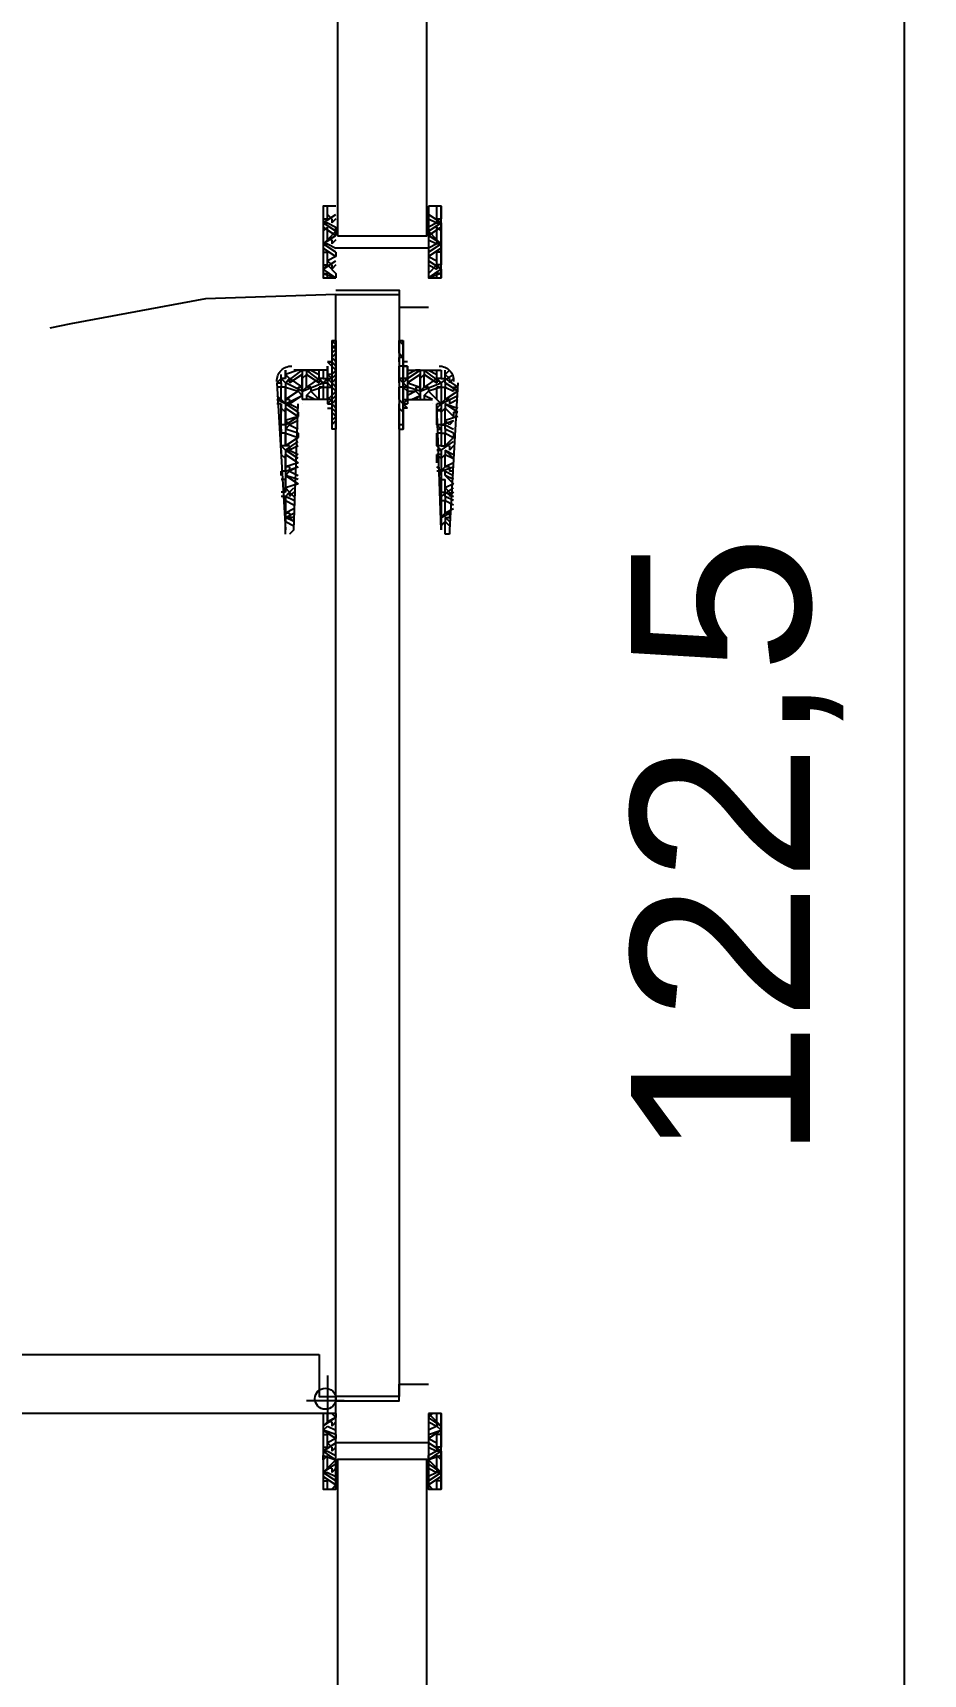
# Model space of a CAD drawing. Header units: centimetres. Extents: x -114 to 2948, y -828 to 1257.
# Drawn here: x 2320.8 to 2380.5, y 390.4 to 500.4 of the extents above; entities that cross this region are included whole.
import ezdxf

# ---------------------------------------------------------------- set-up
doc = ezdxf.new("R2010")
doc.units = ezdxf.units.CM
doc.layers.add('MONTAJ_OZEL_OLCU', color=6, linetype='Continuous')
doc.layers.add('MONTAJ_OZEL_PANO', color=6, linetype='Continuous')
doc.styles.get("Standard").update_dxf_attribs({"font": 'Arial.ttf'})
doc.dimstyles.new('ISO-25', dxfattribs={"dimtxt": 12, "dimasz": 3, "dimexe": 1.25, "dimexo": 0.625, "dimgap": 4, "dimtad": 1, "dimtxsty": 'Standard', "dimcen": 2.5, "dimadec": 0, "dimazin": 0, "dimtfac": 1, "dimtmove": 0, "dimatfit": 3, "dimfxl": 1, "dimarcsym": 0})

# ---------------------------------------------------------------- blocks, each defined once
blk = doc.blocks.new('*D233')
at = {"layer": 'Defpoints', "color": 0, "transparency": 16777216}
for p in [(2341.25, 507), (2379.25, 507), (2341.25, 384.5)]:
    blk.add_point(p, dxfattribs=at)
at = {"layer": 'MONTAJ_OZEL_OLCU', "color": 0, "lineweight": -2, "transparency": 16777216}
for p, q in [((2341.88, 507), (2380.5, 507)), ((2379.25, 387.5), (2379.25, 504)), ((2341.88, 384.5), (2380.5, 384.5))]:
    blk.add_line(p, q, dxfattribs=at)
at = {"layer": 'MONTAJ_OZEL_OLCU', "color": 0, "transparency": 16777216}
for points in [[(2378.75, 504), (2379.75, 504), (2379.25, 507)], [(2378.75, 387.5), (2379.75, 387.5), (2379.25, 384.5)]]:
    blk.add_solid(points, dxfattribs=at)
at = {"layer": 'MONTAJ_OZEL_OLCU', "color": 0, "transparency": 16777216, "insert": (2368.04, 445.75), "char_height": 12, "attachment_point": 5, "rotation": 90}
blk.add_mtext('122,5', dxfattribs=at)
blk = doc.blocks.new('MNT_BOM_K01_IC_KAPI_ACIKLIK820')
at = {"color": 133, "linetype": 'Continuous', "lineweight": 25, "true_color": 0x6ec1dd}
for p, q in [((54328.39, 7919.03), (54328.39, 7993.18)), ((54324.44, 7991.77), (54324.44, 7920.16)), ((54259.03, 7922.7), (54259.31, 7922.98)), ((54259.31, 7922.98), (54259.31, 7922.7)), ((54259.31, 7922.98), (54269.18, 7922.41)), ((54259.6, 7922.7), (54259.6, 7922.98)), ((54260.16, 7922.98), (54260.44, 7922.7)), ((54260.44, 7922.98), (54260.44, 7922.7)), ((54260.72, 7922.7), (54260.72, 7922.98)), ((54258.47, 7922.41), (54259.03, 7922.41)), ((54259.03, 7922.41), (54258.47, 7922.41)), ((54258.47, 7921.57), (54258.75, 7922.41)), ((54258.47, 7921.85), (54258.47, 7921.57)), ((54258.47, 7919.59), (54258.47, 7921.85)), ((54258.75, 7922.7), (54258.75, 7922.7)), ((54259.03, 7922.7), (54258.75, 7922.7)), ((54258.75, 7922.7), (54258.75, 7922.7)), ((54259.03, 7922.13), (54258.75, 7922.41)), ((54258.75, 7921.29), (54259.31, 7922.13)), ((54259.03, 7922.41), (54259.03, 7922.7)), ((54259.31, 7922.7), (54259.03, 7922.7)), ((54259.03, 7922.41), (54259.03, 7922.41)), ((54259.31, 7922.41), (54259.03, 7922.13)), ((54259.03, 7922.13), (54259.31, 7922.13)), ((54259.03, 7922.13), (54259.6, 7921.29)), ((54259.31, 7922.7), (54259.6, 7922.7)), ((54259.31, 7922.41), (54259.6, 7922.41)), ((54259.6, 7922.41), (54259.6, 7922.7)), ((54260.44, 7922.7), (54259.6, 7922.7)), ((54259.6, 7922.41), (54259.6, 7922.41)), ((54260.44, 7922.41), (54259.6, 7922.41)), ((54259.6, 7922.41), (54259.88, 7921.57)), ((54259.88, 7921.57), (54260.44, 7922.41)), ((54260.72, 7922.41), (54260.16, 7921.29)), ((54260.16, 7921.29), (54260.72, 7922.13)), ((54260.72, 7922.41), (54260.44, 7922.7)), ((54260.72, 7922.41), (54260.44, 7922.41)), ((54260.44, 7922.13), (54260.44, 7922.41)), ((54260.44, 7922.13), (54260.72, 7922.13)), ((54261.01, 7922.7), (54260.72, 7922.7)), ((54260.72, 7922.7), (54260.72, 7922.7)), ((54260.72, 7922.7), (54261.01, 7922.7)), ((54260.72, 7922.41), (54260.72, 7922.13)), ((54260.72, 7922.41), (54261.01, 7922.41)), ((54260.72, 7922.13), (54261.01, 7921.57)), ((54269.18, 7921.85), (54260.72, 7921.57)), ((54261.29, 7922.41), (54261.01, 7922.7)), ((54262.13, 7922.7), (54261.01, 7922.7)), ((54261.01, 7922.7), (54261.29, 7922.7)), ((54261.29, 7922.41), (54261.01, 7922.41)), ((54262.13, 7922.41), (54261.01, 7922.41)), ((54261.01, 7922.41), (54261.57, 7921.57)), ((54262.13, 7922.41), (54261.57, 7921.57)), ((54261.57, 7921.57), (54261.85, 7922.41)), ((54261.85, 7922.7), (54261.85, 7922.7)), ((54261.85, 7922.7), (54261.85, 7922.7)), ((54262.13, 7922.13), (54261.85, 7922.41)), ((54261.85, 7921.57), (54262.13, 7922.13)), ((54262.13, 7922.41), (54262.13, 7922.7)), ((54262.13, 7922.41), (54262.13, 7922.7)), ((54262.42, 7922.7), (54262.13, 7922.7)), ((54262.13, 7922.41), (54262.13, 7922.41)), ((54262.42, 7922.41), (54262.13, 7922.13)), ((54262.13, 7922.13), (54262.13, 7922.13)), ((54262.13, 7922.13), (54262.42, 7921.57)), ((54262.42, 7922.7), (54262.42, 7922.7)), ((54262.42, 7922.7), (54262.7, 7922.7)), ((54262.7, 7921.57), (54262.42, 7922.41)), ((54262.42, 7922.41), (54262.7, 7922.41)), ((54262.7, 7922.41), (54262.7, 7922.7)), ((54263.54, 7922.7), (54262.7, 7922.7)), ((54262.7, 7922.7), (54262.7, 7922.7)), ((54262.7, 7922.41), (54262.7, 7922.41)), ((54263.54, 7922.41), (54262.7, 7922.41)), ((54262.7, 7922.41), (54262.98, 7921.57)), ((54262.98, 7921.57), (54263.54, 7922.41)), ((54263.83, 7922.41), (54263.26, 7921.57)), ((54263.54, 7922.41), (54263.54, 7922.7)), ((54263.54, 7922.7), (54263.54, 7922.7)), ((54263.54, 7922.7), (54263.54, 7922.7)), ((54263.54, 7922.41), (54263.54, 7922.41)), ((54263.54, 7922.13), (54263.54, 7922.41)), ((54263.54, 7922.13), (54263.83, 7922.13)), ((54263.54, 7921.57), (54263.83, 7922.13)), ((54263.83, 7922.7), (54263.83, 7922.7)), ((54263.83, 7922.7), (54263.83, 7922.7)), ((54263.83, 7922.7), (54264.11, 7922.7)), ((54263.83, 7922.41), (54263.83, 7922.13)), ((54263.83, 7922.41), (54264.11, 7922.41)), ((54263.83, 7922.13), (54264.11, 7921.57)), ((54264.39, 7922.41), (54264.11, 7922.7)), ((54264.11, 7922.7), (54264.11, 7922.7)), ((54264.39, 7922.41), (54264.11, 7922.41)), ((54264.95, 7922.41), (54264.11, 7922.41)), ((54264.11, 7922.41), (54264.67, 7921.57)), ((54264.67, 7921.57), (54264.95, 7922.41)), ((54265.24, 7922.41), (54264.95, 7921.57)), ((54265.24, 7922.41), (54264.95, 7922.41)), ((54264.95, 7922.13), (54264.95, 7922.41)), ((54264.95, 7922.13), (54265.24, 7922.13)), ((54264.95, 7921.57), (54265.24, 7922.13)), ((54265.24, 7922.41), (54265.24, 7922.7)), ((54265.24, 7922.41), (54265.24, 7922.7)), ((54265.52, 7922.7), (54265.24, 7922.7)), ((54265.52, 7922.41), (54265.24, 7922.13)), ((54265.24, 7922.13), (54265.52, 7921.57)), ((54265.52, 7922.7), (54265.52, 7922.7)), ((54265.52, 7922.7), (54265.52, 7922.7)), ((54265.52, 7922.7), (54265.52, 7922.7)), ((54265.8, 7921.57), (54265.52, 7922.41)), ((54265.52, 7922.41), (54265.52, 7922.41)), ((54265.52, 7922.41), (54266.08, 7921.57)), ((54265.8, 7922.41), (54265.8, 7922.7)), ((54265.8, 7922.41), (54265.8, 7922.41)), ((54266.64, 7922.41), (54265.8, 7922.41)), ((54266.08, 7921.57), (54266.36, 7922.41)), ((54266.93, 7922.41), (54266.36, 7921.85)), ((54266.64, 7922.13), (54266.36, 7922.41)), ((54266.64, 7922.41), (54266.64, 7922.7)), ((54266.64, 7922.41), (54266.64, 7922.41)), ((54266.93, 7922.41), (54266.64, 7922.13)), ((54266.64, 7922.13), (54266.93, 7922.13)), ((54266.64, 7921.85), (54266.93, 7922.13)), ((54266.64, 7922.13), (54266.93, 7921.85)), ((54266.93, 7922.41), (54268.34, 7922.41)), ((54266.93, 7922.41), (54267.21, 7922.41)), ((54267.21, 7922.41), (54267.21, 7922.41)), ((54267.21, 7922.41), (54267.21, 7922.41)), ((54268.05, 7922.41), (54267.21, 7922.41)), ((54267.21, 7922.41), (54267.49, 7921.85)), ((54267.77, 7921.85), (54268.05, 7922.41)), ((54268.34, 7922.41), (54268.05, 7921.85)), ((54268.34, 7922.41), (54268.05, 7922.41)), ((54268.05, 7922.13), (54268.05, 7922.41)), ((54268.05, 7922.13), (54268.34, 7922.13)), ((54268.62, 7921.85), (54268.34, 7922.41)), ((54268.34, 7922.41), (54268.34, 7922.41)), ((54268.34, 7922.41), (54268.34, 7922.13)), ((54268.34, 7922.41), (54268.62, 7922.41)), ((54268.34, 7921.85), (54268.34, 7922.13)), ((54268.34, 7922.13), (54268.62, 7921.85)), ((54268.9, 7922.41), (54268.62, 7922.41)), ((54269.46, 7922.41), (54268.62, 7922.41)), ((54268.62, 7922.41), (54268.9, 7921.85)), ((54269.18, 7921.85), (54269.46, 7922.13)), ((54269.46, 7922.13), (54269.46, 7922.13)), ((54258.47, 7921.29), (54258.47, 7921.57)), ((54258.47, 7921.57), (54258.47, 7921.57)), ((54258.47, 7921.29), (54258.47, 7921.29)), ((54258.47, 7921.29), (54258.75, 7921.29)), ((54258.47, 7921), (54258.47, 7920.72)), ((54258.47, 7921), (54258.75, 7921)), ((54258.47, 7920.72), (54258.47, 7920.72)), ((54258.47, 7920.72), (54258.47, 7920.72)), ((54258.47, 7920.72), (54258.75, 7920.16)), ((54259.03, 7921.29), (54258.75, 7921.29)), ((54259.03, 7921.29), (54258.75, 7921)), ((54259.6, 7921.29), (54258.75, 7921.29)), ((54259.6, 7921), (54258.75, 7921)), ((54258.75, 7921), (54259.31, 7920.16)), ((54259.03, 7920.16), (54259.6, 7921)), ((54259.6, 7921.57), (54259.6, 7921.29)), ((54259.6, 7921.57), (54259.88, 7921.57)), ((54259.88, 7921.29), (54259.6, 7921.29)), ((54259.88, 7921.29), (54259.6, 7921)), ((54259.6, 7920.72), (54259.6, 7921)), ((54259.6, 7920.72), (54259.88, 7920.72)), ((54259.6, 7919.88), (54259.88, 7920.72)), ((54260.16, 7921.29), (54259.88, 7921.57)), ((54260.16, 7921), (54259.88, 7920.72)), ((54259.88, 7920.72), (54260.44, 7920.16)), ((54260.16, 7921.29), (54260.16, 7921.29)), ((54260.44, 7920.44), (54260.16, 7921)), ((54260.16, 7921), (54260.16, 7921)), ((54260.16, 7921), (54260.44, 7921)), ((54260.44, 7921.29), (54260.44, 7921.29)), ((54260.44, 7921.29), (54260.44, 7921.29)), ((54260.44, 7919.59), (54260.44, 7921.29)), ((54260.44, 7921), (54260.44, 7921)), ((54260.44, 7921), (54260.44, 7921)), ((54260.72, 7921.29), (54260.72, 7921.29)), ((54261.29, 7921.57), (54261.29, 7921.57)), ((54261.29, 7921.57), (54261.57, 7921.57)), ((54262.7, 7921.57), (54262.7, 7921.57)), ((54262.7, 7921.57), (54262.98, 7921.57)), ((54327.54, 7918.47), (54327.54, 7921)), ((54247.47, 7919.88), (54248.32, 7919.88)), ((54248.32, 7919.59), (54247.47, 7919.59)), ((54248.6, 7919.88), (54248.04, 7919.03)), ((54248.32, 7919.31), (54248.04, 7919.59)), ((54248.32, 7919.88), (54248.32, 7919.59)), ((54249.16, 7919.03), (54248.6, 7919.88)), ((54248.6, 7919.88), (54248.6, 7919.59)), ((54248.6, 7919.88), (54248.88, 7919.88)), ((54248.6, 7919.59), (54248.88, 7919.03)), ((54249.16, 7919.88), (54248.88, 7919.59)), ((54248.88, 7919.88), (54249.45, 7919.03)), ((54249.73, 7919.59), (54248.88, 7919.59)), ((54249.16, 7919.88), (54249.16, 7919.88)), ((54249.16, 7919.03), (54249.73, 7919.59)), ((54250.01, 7919.88), (54249.45, 7919.03)), ((54250.01, 7919.88), (54249.73, 7919.59)), ((54249.73, 7919.31), (54249.73, 7919.59)), ((54250.57, 7919.03), (54250.01, 7919.88)), ((54250.01, 7919.88), (54250.01, 7919.88)), ((54250.01, 7919.88), (54250.01, 7919.59)), ((54250.01, 7919.88), (54250.29, 7919.88)), ((54250.01, 7919.59), (54250.29, 7919.03)), ((54250.29, 7919.88), (54250.86, 7919.03)), ((54250.57, 7919.88), (54250.57, 7919.88)), ((54250.57, 7919.88), (54250.57, 7919.59)), ((54251.42, 7919.59), (54250.57, 7919.59)), ((54250.86, 7919.03), (54251.14, 7919.59)), ((54251.7, 7919.88), (54251.14, 7919.03)), ((54251.42, 7919.31), (54251.14, 7919.59)), ((54251.42, 7919.88), (54251.42, 7919.88)), ((54251.42, 7919.88), (54251.42, 7919.59)), ((54251.7, 7919.88), (54251.42, 7919.59)), ((54251.42, 7919.59), (54251.98, 7919.03)), ((54252.27, 7919.03), (54251.7, 7919.88)), ((54251.7, 7919.88), (54252.27, 7919.88)), ((54251.7, 7919.88), (54251.98, 7919.88)), ((54251.98, 7919.88), (54251.98, 7919.88)), ((54251.98, 7919.88), (54251.98, 7919.59)), ((54251.98, 7919.88), (54252.27, 7919.03)), ((54252.27, 7919.59), (54251.98, 7919.59)), ((54257.9, 7919.31), (54257.9, 7919.59)), ((54257.9, 7919.59), (54258.19, 7919.31)), ((54257.9, 7919.59), (54257.9, 7919.31)), ((54258.19, 7919.59), (54258.19, 7919.59)), ((54259.03, 7919.59), (54258.19, 7919.59)), ((54258.19, 7919.59), (54260.72, 7919.59)), ((54258.19, 7919.59), (54258.19, 7919.59)), ((54259.03, 7920.16), (54258.47, 7920.16)), ((54258.47, 7919.88), (54259.03, 7919.88)), ((54259.03, 7920.16), (54258.75, 7920.16)), ((54259.03, 7919.31), (54258.75, 7919.59)), ((54258.75, 7919.31), (54258.75, 7919.59)), ((54259.03, 7919.88), (54259.03, 7920.16)), ((54259.31, 7919.88), (54259.03, 7920.16)), ((54259.03, 7920.16), (54259.31, 7920.16)), ((54259.03, 7919.88), (54259.03, 7919.59)), ((54259.03, 7919.59), (54259.31, 7919.31)), ((54259.31, 7919.88), (54260.44, 7919.88)), ((54259.31, 7919.88), (54259.6, 7919.88)), ((54259.31, 7919.88), (54259.6, 7919.88)), ((54259.6, 7919.88), (54259.6, 7920.16)), ((54260.44, 7920.16), (54259.6, 7920.16)), ((54259.6, 7919.88), (54259.6, 7919.59)), ((54259.6, 7919.88), (54259.6, 7919.59)), ((54260.44, 7919.59), (54259.6, 7919.59)), ((54260.44, 7920.16), (54260.44, 7920.16)), ((54260.44, 7919.59), (54260.44, 7919.59)), ((54260.44, 7919.31), (54260.44, 7919.59)), ((54260.72, 7919.59), (54260.72, 7919.59)), ((54260.72, 7919.59), (54260.72, 7919.59)), ((54261.01, 7919.59), (54261.01, 7919.31)), ((54325.85, 7919.59), (54328.95, 7919.59)), ((54328.95, 7919.59), (54328.39, 7919.59)), ((54329.24, 7919.88), (54328.67, 7919.03)), ((54328.67, 7919.03), (54328.95, 7919.59)), ((54329.24, 7919.88), (54328.95, 7919.59)), ((54328.95, 7919.31), (54328.95, 7919.59)), ((54329.24, 7919.88), (54329.24, 7919.88)), ((54329.24, 7919.88), (54329.24, 7919.88)), ((54329.52, 7919.88), (54329.24, 7919.59)), ((54329.24, 7919.59), (54329.52, 7919.03)), ((54329.8, 7919.03), (54329.52, 7919.88)), ((54329.52, 7919.88), (54329.52, 7919.88)), ((54329.52, 7919.88), (54330.08, 7919.03)), ((54329.8, 7919.88), (54329.8, 7919.88)), ((54329.8, 7919.88), (54329.8, 7919.59)), ((54330.65, 7919.59), (54329.8, 7919.59)), ((54330.08, 7919.03), (54330.36, 7919.59)), ((54330.93, 7919.88), (54330.36, 7919.03)), ((54330.65, 7919.31), (54330.36, 7919.59)), ((54330.65, 7919.88), (54330.65, 7919.88)), ((54330.65, 7919.88), (54330.65, 7919.59)), ((54331.49, 7919.03), (54330.93, 7919.88)), ((54330.93, 7919.88), (54330.93, 7919.59)), ((54330.93, 7919.88), (54331.21, 7919.88)), ((54330.93, 7919.59), (54331.21, 7919.03)), ((54331.49, 7919.88), (54331.21, 7919.88)), ((54331.49, 7919.88), (54331.21, 7919.59)), ((54331.21, 7919.88), (54331.49, 7919.03)), ((54332.05, 7919.59), (54331.21, 7919.59)), ((54331.49, 7919.03), (54332.05, 7919.59)), ((54332.34, 7919.88), (54331.77, 7919.03)), ((54332.34, 7919.88), (54332.05, 7919.59)), ((54332.05, 7919.31), (54332.05, 7919.59)), ((54332.9, 7919.03), (54332.34, 7919.88)), ((54332.34, 7919.88), (54332.34, 7919.88)), ((54332.34, 7919.88), (54332.34, 7919.59)), ((54332.34, 7919.88), (54332.62, 7919.88)), ((54332.34, 7919.59), (54332.62, 7919.03)), ((54332.62, 7919.88), (54333.18, 7919.03)), ((54332.9, 7919.88), (54332.9, 7919.88)), ((54332.9, 7919.88), (54332.9, 7919.59)), ((54333.46, 7919.59), (54332.9, 7919.59)), ((54248.32, 7919.31), (54248.6, 7919.31)), ((54248.32, 7919.03), (54248.6, 7919.31)), ((54249.16, 7919.03), (54248.88, 7919.03)), ((54249.16, 7919.03), (54249.45, 7919.03)), ((54249.73, 7919.31), (54250.01, 7919.31)), ((54249.73, 7919.03), (54250.01, 7919.31)), ((54250.29, 7912.83), (54250.29, 7919.03)), ((54250.57, 7919.03), (54250.57, 7919.03)), ((54250.57, 7919.03), (54250.86, 7919.03)), ((54251.42, 7919.31), (54251.7, 7919.31)), ((54251.42, 7919.03), (54251.7, 7919.31)), ((54251.98, 7919.03), (54251.98, 7919.03)), ((54251.98, 7919.03), (54252.27, 7919.03)), ((54252.27, 7919.03), (54252.27, 7919.03)), ((54327.54, 7919.03), (54253.39, 7919.03)), ((54253.39, 7919.03), (54253.39, 7914.8)), ((54256.78, 7919.03), (54256.49, 7919.31)), ((54256.49, 7919.31), (54262.42, 7919.31)), ((54256.78, 7919.03), (54256.49, 7919.03)), ((54256.49, 7919.03), (54256.49, 7919.03)), ((54256.78, 7919.03), (54257.06, 7919.31)), ((54256.78, 7919.31), (54257.06, 7919.03)), ((54256.78, 7919.03), (54257.06, 7919.03)), ((54257.34, 7919.31), (54257.06, 7919.03)), ((54257.34, 7919.03), (54257.62, 7919.31)), ((54257.62, 7919.31), (54257.9, 7919.03)), ((54258.19, 7919.03), (54257.9, 7919.31)), ((54258.19, 7919.31), (54258.47, 7919.03)), ((54258.19, 7919.03), (54258.19, 7919.03)), ((54258.19, 7919.03), (54258.47, 7919.03)), ((54258.47, 7919.03), (54258.75, 7919.31)), ((54259.03, 7919.31), (54259.31, 7919.31)), ((54259.03, 7919.03), (54259.31, 7919.31)), ((54259.31, 7919.31), (54259.6, 7919.03)), ((54259.6, 7919.03), (54259.6, 7919.03)), ((54259.6, 7919.03), (54259.88, 7919.03)), ((54260.44, 7919.31), (54260.72, 7919.31)), ((54260.44, 7919.03), (54260.72, 7919.31)), ((54261.29, 7919.03), (54261.01, 7919.31)), ((54261.29, 7919.31), (54261.57, 7919.03)), ((54261.29, 7919.03), (54261.29, 7919.03)), ((54261.29, 7919.03), (54261.57, 7919.03)), ((54261.57, 7919.03), (54261.85, 7919.31)), ((54262.13, 7919.31), (54261.85, 7919.03)), ((54261.85, 7919.03), (54262.13, 7919.31)), ((54262.42, 7919.31), (54262.42, 7919.31)), ((54327.26, 7914.8), (54327.26, 7919.03)), ((54328.39, 7919.31), (54328.67, 7919.03)), ((54328.39, 7919.03), (54328.67, 7919.03)), ((54328.95, 7919.31), (54329.24, 7919.31)), ((54328.95, 7919.03), (54329.24, 7919.31)), ((54329.8, 7919.03), (54329.8, 7919.03)), ((54329.8, 7919.03), (54330.08, 7919.03)), ((54330.36, 7912.83), (54330.36, 7919.03)), ((54330.65, 7919.31), (54330.93, 7919.31)), ((54330.65, 7919.03), (54330.93, 7919.31)), ((54331.49, 7919.03), (54331.21, 7919.03)), ((54331.49, 7919.03), (54331.49, 7919.03)), ((54332.05, 7919.31), (54332.34, 7919.31)), ((54332.05, 7919.03), (54332.34, 7919.31)), ((54332.9, 7919.03), (54332.9, 7919.03)), ((54332.9, 7919.03), (54333.18, 7919.03)), ((54333.18, 7919.03), (54333.46, 7919.31)), ((54333.46, 7919.03), (54333.46, 7919.03)), ((54253.39, 7914.8), (54327.26, 7914.8)), ((54254.24, 7914.8), (54254.24, 7912.83)), ((54256.49, 7914.8), (54256.49, 7914.8)), ((54256.78, 7914.52), (54256.49, 7914.8)), ((54257.34, 7914.8), (54256.49, 7914.8)), ((54256.49, 7914.8), (54256.49, 7914.8)), ((54256.49, 7914.8), (54256.49, 7914.52)), ((54256.49, 7914.52), (54256.49, 7914.52)), ((54256.78, 7914.52), (54256.49, 7914.52)), ((54256.49, 7914.52), (54256.49, 7914.52)), ((54257.62, 7914.52), (54257.34, 7914.8)), ((54257.34, 7914.8), (54257.34, 7914.8)), ((54257.34, 7914.8), (54257.34, 7914.8)), ((54257.62, 7914.52), (54257.34, 7914.52)), ((54257.9, 7914.8), (54257.62, 7914.8)), ((54257.62, 7914.8), (54257.62, 7914.8)), ((54257.62, 7914.8), (54257.9, 7914.8)), ((54257.62, 7914.52), (54257.62, 7914.52)), ((54257.62, 7914.52), (54257.62, 7914.52)), ((54257.62, 7914.52), (54257.9, 7914.52)), ((54257.9, 7914.8), (54258.19, 7914.8)), ((54257.9, 7914.52), (54258.19, 7914.52)), ((54257.9, 7914.24), (54257.9, 7914.52)), ((54258.19, 7914.52), (54258.19, 7914.8)), ((54259.03, 7914.8), (54258.19, 7914.8)), ((54258.19, 7914.24), (54258.19, 7914.52)), ((54258.19, 7914.52), (54258.19, 7914.24)), ((54259.03, 7914.24), (54258.19, 7914.24)), ((54258.19, 7914.24), (54258.19, 7914.24)), ((54258.19, 7914.24), (54260.72, 7914.24)), ((54258.47, 7913.67), (54258.75, 7914.24)), ((54258.47, 7914.24), (54258.47, 7911.98)), ((54259.03, 7914.8), (54258.75, 7914.8)), ((54258.75, 7914.8), (54258.75, 7914.8)), ((54259.03, 7914.24), (54258.75, 7914.24)), ((54258.75, 7914.24), (54258.75, 7914.24)), ((54258.75, 7913.39), (54259.31, 7914.24)), ((54259.03, 7914.52), (54259.03, 7914.8)), ((54259.31, 7914.8), (54259.03, 7914.8)), ((54259.03, 7914.52), (54259.03, 7914.24)), ((54259.31, 7914.52), (54259.03, 7914.52)), ((54259.03, 7914.24), (54259.03, 7914.52)), ((54259.03, 7914.24), (54259.31, 7914.52)), ((54259.03, 7914.24), (54259.31, 7914.24)), ((54259.03, 7914.24), (54259.31, 7914.24)), ((54259.31, 7914.8), (54259.31, 7914.8)), ((54259.31, 7914.8), (54259.6, 7914.8)), ((54259.31, 7914.52), (54259.6, 7914.52)), ((54259.31, 7914.24), (54259.31, 7914.24)), ((54259.31, 7914.24), (54259.6, 7913.39)), ((54259.6, 7914.52), (54259.6, 7914.8)), ((54260.44, 7914.8), (54259.6, 7914.8)), ((54259.6, 7914.8), (54259.6, 7914.8)), ((54259.6, 7914.24), (54259.6, 7914.52)), ((54259.6, 7914.52), (54259.6, 7914.52)), ((54259.6, 7914.52), (54259.88, 7914.24)), ((54259.88, 7913.39), (54259.6, 7914.24)), ((54260.44, 7914.24), (54259.6, 7914.24)), ((54259.88, 7913.67), (54260.16, 7914.24)), ((54259.88, 7914.24), (54259.88, 7913.67)), ((54260.16, 7914.24), (54260.44, 7914.24)), ((54260.44, 7913.96), (54260.16, 7913.39)), ((54260.72, 7914.52), (54260.44, 7914.8)), ((54260.72, 7914.52), (54260.44, 7914.8)), ((54260.44, 7914.8), (54260.44, 7914.8)), ((54260.44, 7914.8), (54260.44, 7914.8)), ((54260.72, 7914.52), (54260.44, 7914.24)), ((54260.44, 7914.24), (54260.44, 7914.24)), ((54260.44, 7914.24), (54260.72, 7914.24)), ((54260.44, 7914.24), (54260.44, 7912.55)), ((54261.01, 7914.8), (54260.72, 7914.8)), ((54260.72, 7914.8), (54260.72, 7914.8)), ((54260.72, 7914.8), (54261.01, 7914.8)), ((54261.01, 7914.24), (54260.72, 7914.52)), ((54260.72, 7914.52), (54260.72, 7914.24)), ((54260.72, 7914.52), (54261.01, 7914.52)), ((54260.72, 7914.24), (54260.72, 7914.24)), ((54260.72, 7914.24), (54260.72, 7914.24)), ((54260.72, 7914.24), (54260.72, 7914.24)), ((54261.29, 7914.52), (54261.01, 7914.8)), ((54262.13, 7914.8), (54261.01, 7914.8)), ((54261.01, 7914.8), (54261.29, 7914.8)), ((54261.01, 7914.52), (54261.01, 7914.52)), ((54261.01, 7914.24), (54261.01, 7914.52)), ((54261.29, 7914.52), (54261.29, 7914.52)), ((54261.85, 7914.8), (54261.85, 7914.8)), ((54261.85, 7914.8), (54261.85, 7914.8)), ((54262.13, 7914.52), (54262.13, 7914.8)), ((54262.13, 7914.52), (54262.13, 7914.8)), ((54262.42, 7914.8), (54262.13, 7914.8)), ((54262.13, 7914.52), (54262.13, 7914.52)), ((54262.13, 7914.52), (54262.13, 7914.52)), ((54262.42, 7914.8), (54262.42, 7914.8)), ((54262.42, 7914.8), (54262.42, 7914.8)), ((54262.42, 7914.52), (54262.42, 7914.52)), ((54262.42, 7914.52), (54262.42, 7914.52)), ((54262.42, 7914.52), (54262.42, 7914.52)), ((54326.42, 7914.8), (54326.42, 7912.83)), ((54248.6, 7911.98), (54248.04, 7912.83)), ((54248.32, 7912.83), (54248.6, 7912.26)), ((54249.16, 7912.83), (54248.6, 7911.98)), ((54248.6, 7912.26), (54248.88, 7912.83)), ((54249.16, 7912.83), (54248.88, 7912.83)), ((54248.88, 7911.98), (54249.45, 7912.83)), ((54249.16, 7912.83), (54249.45, 7912.83)), ((54249.16, 7912.83), (54249.73, 7912.26)), ((54250.01, 7911.98), (54249.45, 7912.83)), ((54249.73, 7912.83), (54250.01, 7912.26)), ((54250.57, 7912.83), (54250.01, 7911.98)), ((54250.01, 7912.26), (54250.29, 7912.83)), ((54250.29, 7911.98), (54250.86, 7912.83)), ((54250.57, 7912.83), (54250.57, 7912.83)), ((54250.57, 7912.83), (54250.86, 7912.83)), ((54250.86, 7912.83), (54251.14, 7912.26)), ((54251.7, 7911.98), (54251.14, 7912.83)), ((54251.42, 7912.26), (54251.98, 7912.83)), ((54251.42, 7912.83), (54251.7, 7912.26)), ((54252.27, 7912.83), (54251.7, 7911.98)), ((54251.98, 7912.83), (54251.98, 7912.83)), ((54251.98, 7912.83), (54252.27, 7912.83)), ((54251.98, 7911.98), (54252.27, 7912.83)), ((54252.27, 7912.83), (54252.27, 7912.83)), ((54258.47, 7913.39), (54258.47, 7913.67)), ((54258.47, 7913.67), (54258.47, 7913.67)), ((54258.47, 7913.67), (54258.47, 7913.67)), ((54258.47, 7913.39), (54258.47, 7913.39)), ((54258.47, 7913.39), (54258.75, 7913.39)), ((54259.31, 7911.98), (54258.47, 7913.11)), ((54258.47, 7913.11), (54258.47, 7912.83)), ((54258.47, 7913.11), (54258.75, 7913.11)), ((54258.47, 7912.83), (54258.47, 7912.83)), ((54258.47, 7912.83), (54258.47, 7912.83)), ((54258.47, 7912.83), (54258.75, 7912.26)), ((54259.03, 7913.39), (54258.75, 7913.39)), ((54259.03, 7913.39), (54258.75, 7913.11)), ((54259.6, 7913.39), (54258.75, 7913.39)), ((54259.6, 7913.11), (54258.75, 7913.11)), ((54258.75, 7913.11), (54259.31, 7912.26)), ((54259.03, 7912.26), (54259.6, 7913.11)), ((54259.6, 7913.67), (54259.6, 7913.39)), ((54259.6, 7913.67), (54259.88, 7913.67)), ((54259.88, 7913.39), (54259.6, 7913.39)), ((54259.88, 7913.39), (54259.6, 7913.11)), ((54259.6, 7912.83), (54259.6, 7913.11)), ((54259.6, 7912.83), (54259.88, 7912.83)), ((54259.6, 7911.98), (54259.88, 7912.83)), ((54260.16, 7913.39), (54259.88, 7913.67)), ((54260.16, 7913.11), (54259.88, 7912.83)), ((54259.88, 7912.83), (54260.44, 7912.26)), ((54260.16, 7913.39), (54260.44, 7913.67)), ((54260.16, 7913.39), (54260.16, 7913.39)), ((54260.44, 7912.55), (54260.16, 7913.11)), ((54260.16, 7913.11), (54260.16, 7913.11)), ((54260.16, 7913.11), (54260.44, 7913.11)), ((54260.44, 7913.39), (54260.44, 7913.39)), ((54260.44, 7913.39), (54260.44, 7913.39)), ((54260.44, 7913.11), (54260.44, 7913.11)), ((54260.44, 7913.11), (54260.44, 7913.11)), ((54328.39, 7912.83), (54328.67, 7912.83)), ((54328.39, 7912.55), (54328.67, 7912.83)), ((54328.39, 7912.83), (54328.95, 7912.26)), ((54329.24, 7911.98), (54328.67, 7912.83)), ((54328.95, 7912.83), (54329.24, 7912.26)), ((54329.24, 7912.26), (54329.52, 7912.83)), ((54329.8, 7912.83), (54329.52, 7911.98)), ((54329.52, 7911.98), (54330.08, 7912.83)), ((54329.8, 7912.83), (54329.8, 7912.83)), ((54329.8, 7912.83), (54330.08, 7912.83)), ((54330.08, 7912.83), (54330.36, 7912.26)), ((54330.93, 7911.98), (54330.36, 7912.83)), ((54330.65, 7912.83), (54330.93, 7912.26)), ((54331.49, 7912.83), (54330.93, 7911.98)), ((54330.93, 7912.26), (54331.21, 7912.83)), ((54331.49, 7912.83), (54331.21, 7912.83)), ((54331.21, 7911.98), (54331.49, 7912.83)), ((54331.49, 7912.83), (54331.49, 7912.83)), ((54331.49, 7912.83), (54332.05, 7912.26)), ((54332.34, 7911.98), (54331.77, 7912.83)), ((54332.05, 7912.83), (54332.34, 7912.26)), ((54332.34, 7912.26), (54332.62, 7912.83)), ((54332.62, 7911.98), (54333.18, 7912.83)), ((54332.9, 7912.83), (54332.9, 7912.83)), ((54332.9, 7912.83), (54333.18, 7912.83)), ((54333.18, 7912.83), (54333.46, 7912.55)), ((54333.46, 7912.83), (54333.46, 7912.83)), ((54248.32, 7912.26), (54247.47, 7912.26)), ((54247.47, 7911.98), (54248.32, 7911.98)), ((54248.32, 7912.26), (54248.04, 7912.26)), ((54248.32, 7912.26), (54248.32, 7911.98)), ((54248.32, 7912.26), (54248.6, 7912.26)), ((54249.16, 7911.98), (54248.88, 7912.26)), ((54249.73, 7912.26), (54248.88, 7912.26)), ((54249.16, 7911.98), (54249.16, 7911.98)), ((54250.01, 7911.98), (54249.73, 7912.26)), ((54249.73, 7912.26), (54249.73, 7912.26)), ((54249.73, 7912.26), (54250.01, 7912.26)), ((54250.01, 7911.98), (54250.01, 7912.26)), ((54250.01, 7911.98), (54250.01, 7911.98)), ((54250.01, 7911.98), (54250.29, 7911.98)), ((54250.57, 7911.98), (54250.57, 7912.26)), ((54251.42, 7912.26), (54250.57, 7912.26)), ((54250.57, 7911.98), (54250.57, 7911.98)), ((54251.42, 7912.26), (54251.14, 7912.26)), ((54251.42, 7911.98), (54251.42, 7912.26)), ((54251.7, 7911.98), (54251.42, 7912.26)), ((54251.42, 7912.26), (54251.7, 7912.26)), ((54251.42, 7911.98), (54251.42, 7911.98)), ((54251.7, 7911.98), (54252.27, 7911.98)), ((54251.7, 7911.98), (54251.98, 7911.98)), ((54251.98, 7911.98), (54251.98, 7912.26)), ((54252.27, 7912.26), (54251.98, 7912.26)), ((54251.98, 7911.98), (54251.98, 7911.98)), ((54259.03, 7912.26), (54258.47, 7912.26)), ((54258.47, 7911.98), (54259.03, 7911.98)), ((54259.03, 7912.26), (54258.75, 7912.26)), ((54259.03, 7911.98), (54259.03, 7912.26)), ((54259.31, 7911.98), (54259.03, 7912.26)), ((54259.03, 7912.26), (54259.31, 7912.26)), ((54259.03, 7911.98), (54259.03, 7911.7)), ((54259.31, 7911.98), (54259.6, 7911.98)), ((54259.6, 7911.98), (54259.6, 7912.26)), ((54260.44, 7912.26), (54259.6, 7912.26)), ((54259.6, 7911.98), (54259.6, 7911.7)), ((54260.72, 7911.98), (54260.44, 7912.26)), ((54260.72, 7911.98), (54260.44, 7912.26)), ((54260.44, 7912.26), (54260.44, 7912.26)), ((54260.72, 7911.98), (54260.44, 7911.7)), ((54260.72, 7912.55), (54260.72, 7912.55)), ((54260.72, 7911.98), (54260.72, 7912.26)), ((54260.72, 7912.26), (54260.72, 7912.26)), ((54269.18, 7911.98), (54260.72, 7912.26)), ((54260.72, 7911.98), (54261.01, 7911.98)), ((54261.29, 7911.98), (54261.01, 7912.26)), ((54262.13, 7912.26), (54261.01, 7912.26)), ((54261.01, 7911.98), (54261.29, 7912.26)), ((54261.29, 7911.98), (54261.01, 7911.7)), ((54261.85, 7912.26), (54261.85, 7912.26)), ((54261.85, 7912.26), (54261.85, 7912.26)), ((54262.13, 7911.98), (54261.85, 7911.14)), ((54262.13, 7911.98), (54262.13, 7912.26)), ((54262.13, 7911.98), (54262.13, 7912.26)), ((54262.42, 7911.98), (54262.13, 7912.26)), ((54262.13, 7911.98), (54262.13, 7911.7)), ((54262.42, 7912.26), (54262.42, 7911.98)), ((54262.42, 7911.98), (54262.7, 7911.98)), ((54262.7, 7911.98), (54262.7, 7912.26)), ((54263.54, 7912.26), (54262.7, 7912.26)), ((54262.7, 7911.98), (54262.7, 7912.26)), ((54262.7, 7911.98), (54262.7, 7911.7)), ((54263.26, 7912.26), (54263.54, 7912.26)), ((54263.83, 7911.98), (54263.54, 7912.26)), ((54263.54, 7911.98), (54263.54, 7912.26)), ((54263.54, 7912.26), (54263.54, 7912.26)), ((54263.54, 7911.98), (54263.54, 7911.7)), ((54263.83, 7911.98), (54263.83, 7912.26)), ((54263.83, 7911.98), (54264.11, 7911.98)), ((54264.39, 7911.98), (54264.11, 7912.26)), ((54264.67, 7912.26), (54264.11, 7912.26)), ((54264.11, 7911.98), (54264.11, 7912.26)), ((54264.39, 7911.98), (54264.11, 7911.7)), ((54265.24, 7911.98), (54264.95, 7912.26)), ((54265.24, 7911.98), (54264.95, 7911.14)), ((54265.24, 7911.98), (54264.95, 7911.7)), ((54265.24, 7911.98), (54265.24, 7912.26)), ((54265.52, 7911.98), (54265.24, 7911.98)), ((54265.52, 7911.98), (54265.52, 7911.98)), ((54265.52, 7911.98), (54265.52, 7911.98)), ((54265.52, 7911.98), (54265.8, 7911.98)), ((54265.8, 7911.98), (54265.8, 7911.98)), ((54265.8, 7911.98), (54265.8, 7911.7)), ((54266.93, 7911.98), (54266.36, 7911.14)), ((54266.93, 7911.98), (54266.64, 7911.98)), ((54266.64, 7911.98), (54266.64, 7911.98)), ((54266.64, 7911.98), (54266.64, 7911.7)), ((54266.93, 7911.98), (54266.93, 7911.98)), ((54266.93, 7911.98), (54267.21, 7911.98)), ((54267.21, 7911.98), (54267.21, 7911.98)), ((54267.21, 7911.98), (54267.21, 7911.7)), ((54267.21, 7911.98), (54267.21, 7911.98)), ((54268.34, 7911.98), (54268.05, 7911.42)), ((54268.34, 7911.98), (54268.05, 7911.7)), ((54268.34, 7911.98), (54268.34, 7911.98)), ((54268.34, 7911.98), (54268.34, 7911.98)), ((54268.9, 7911.98), (54268.62, 7911.7)), ((54268.9, 7911.98), (54268.9, 7911.98)), ((54328.95, 7912.26), (54328.39, 7912.26)), ((54329.24, 7911.98), (54328.95, 7912.26)), ((54328.95, 7912.26), (54328.95, 7912.26)), ((54328.95, 7912.26), (54329.24, 7912.26)), ((54329.52, 7911.98), (54329.24, 7912.26)), ((54329.24, 7911.98), (54329.24, 7911.98)), ((54329.24, 7911.98), (54329.24, 7911.98)), ((54329.52, 7911.98), (54329.52, 7911.98)), ((54329.8, 7911.98), (54329.8, 7912.26)), ((54330.65, 7912.26), (54329.8, 7912.26)), ((54329.8, 7911.98), (54329.8, 7911.98)), ((54330.65, 7912.26), (54330.36, 7912.26)), ((54330.65, 7911.98), (54330.65, 7912.26)), ((54330.65, 7912.26), (54330.93, 7912.26)), ((54330.65, 7911.98), (54330.65, 7911.98)), ((54330.93, 7911.98), (54330.93, 7912.26)), ((54330.93, 7911.98), (54331.21, 7911.98)), ((54331.49, 7911.98), (54331.21, 7912.26)), ((54332.05, 7912.26), (54331.21, 7912.26)), ((54331.49, 7911.98), (54331.49, 7911.98)), ((54332.05, 7912.26), (54332.05, 7912.26)), ((54332.05, 7912.26), (54332.34, 7912.26)), ((54332.34, 7911.98), (54332.34, 7912.26)), ((54332.34, 7911.98), (54332.62, 7911.98)), ((54332.9, 7911.98), (54332.9, 7912.26)), ((54333.46, 7912.26), (54332.9, 7912.26)), ((54332.9, 7911.98), (54332.9, 7911.98)), ((54259.03, 7911.7), (54258.47, 7911.7)), ((54258.47, 7911.42), (54258.75, 7911.7)), ((54259.03, 7911.42), (54258.75, 7911.7)), ((54259.31, 7911.7), (54259.03, 7911.7)), ((54259.03, 7911.7), (54259.6, 7910.85)), ((54259.03, 7911.42), (54259.31, 7911.42)), ((54259.03, 7911.14), (54259.31, 7911.42)), ((54259.88, 7910.85), (54259.31, 7911.7)), ((54259.31, 7911.7), (54259.6, 7911.7)), ((54259.31, 7910.85), (54269.18, 7911.42)), ((54260.44, 7911.7), (54259.6, 7911.7)), ((54259.6, 7911.7), (54259.88, 7911.14)), ((54259.6, 7911.14), (54259.6, 7910.85)), ((54259.6, 7911.14), (54259.88, 7911.14)), ((54259.88, 7910.85), (54260.44, 7911.7)), ((54259.88, 7910.85), (54259.88, 7910.85)), ((54260.44, 7911.42), (54260.44, 7911.7)), ((54260.44, 7911.42), (54260.72, 7911.42)), ((54260.44, 7910.85), (54260.72, 7911.42)), ((54261.29, 7910.85), (54260.72, 7911.7)), ((54260.72, 7911.7), (54260.72, 7911.7)), ((54260.72, 7911.7), (54261.01, 7911.7)), ((54260.72, 7911.7), (54261.01, 7910.85)), ((54262.13, 7911.7), (54261.01, 7911.7)), ((54261.01, 7911.7), (54261.57, 7911.14)), ((54261.29, 7911.14), (54261.29, 7910.85)), ((54261.29, 7911.14), (54261.57, 7911.14)), ((54261.57, 7910.85), (54261.85, 7911.7)), ((54262.13, 7911.42), (54261.85, 7911.7)), ((54261.85, 7911.14), (54262.13, 7911.42)), ((54262.42, 7911.7), (54262.13, 7911.7)), ((54262.13, 7911.7), (54262.42, 7911.14)), ((54262.13, 7911.42), (54262.13, 7911.42)), ((54262.7, 7911.14), (54262.42, 7911.7)), ((54262.42, 7911.7), (54262.7, 7911.7)), ((54263.54, 7911.7), (54262.7, 7911.7)), ((54262.7, 7911.7), (54262.98, 7911.14)), ((54262.7, 7911.14), (54262.7, 7911.14)), ((54262.7, 7911.14), (54262.98, 7911.14)), ((54262.98, 7911.14), (54263.54, 7911.7)), ((54263.54, 7911.42), (54263.54, 7911.7)), ((54263.54, 7911.42), (54263.83, 7911.42)), ((54263.54, 7911.14), (54263.83, 7911.42)), ((54264.39, 7911.14), (54263.83, 7911.7)), ((54263.83, 7911.7), (54263.83, 7911.7)), ((54263.83, 7911.7), (54264.11, 7911.7)), ((54263.83, 7911.7), (54264.11, 7911.14)), ((54264.95, 7911.7), (54264.11, 7911.7)), ((54264.11, 7911.7), (54264.39, 7911.14)), ((54264.67, 7911.14), (54264.95, 7911.7)), ((54264.95, 7911.42), (54264.95, 7911.7)), ((54264.95, 7911.42), (54265.24, 7911.42)), ((54265.52, 7911.7), (54265.24, 7911.7)), ((54265.24, 7911.7), (54265.52, 7911.14)), ((54265.24, 7911.14), (54265.24, 7911.42)), ((54265.8, 7911.14), (54265.52, 7911.7)), ((54265.52, 7911.7), (54265.52, 7911.7)), ((54265.52, 7911.7), (54266.08, 7911.14)), ((54266.64, 7911.7), (54265.8, 7911.7)), ((54266.08, 7911.14), (54266.36, 7911.7)), ((54266.64, 7911.42), (54266.36, 7911.7)), ((54266.93, 7911.7), (54266.64, 7911.7)), ((54266.64, 7911.7), (54266.93, 7911.14)), ((54266.64, 7911.42), (54266.93, 7911.42)), ((54266.64, 7911.14), (54266.93, 7911.42)), ((54267.21, 7911.14), (54266.93, 7911.7)), ((54266.93, 7911.7), (54267.21, 7911.7)), ((54268.05, 7911.7), (54267.21, 7911.7)), ((54267.21, 7911.7), (54267.49, 7911.14)), ((54267.77, 7911.14), (54268.05, 7911.7)), ((54268.05, 7911.42), (54268.05, 7911.7)), ((54268.05, 7911.42), (54268.34, 7911.42)), ((54268.62, 7911.42), (54268.34, 7911.7)), ((54268.34, 7911.7), (54268.34, 7911.7)), ((54268.34, 7911.7), (54268.62, 7911.7)), ((54268.34, 7911.7), (54268.34, 7911.42)), ((54268.34, 7911.42), (54268.34, 7911.42)), ((54269.46, 7911.7), (54268.62, 7911.7)), ((54268.62, 7911.7), (54268.9, 7911.42)), ((54269.18, 7911.7), (54269.18, 7911.7)), ((54269.18, 7911.42), (54269.46, 7911.42)), ((54269.18, 7911.42), (54269.18, 7911.42)), ((54269.46, 7911.42), (54269.46, 7911.7))]:
    blk.add_line(p, q, dxfattribs=at)
at = {"color": 7, "linetype": 'Continuous', "lineweight": 25}
blk.add_lwpolyline([(54253.39, 7919.03), (54253.68, 7927.77), (54255.37, 7936.79), (54255.65, 7938.2)], dxfattribs=at)
at = {"color": 133, "linetype": 'Continuous', "lineweight": 25, "true_color": 0x6ec1dd}
for points in [[(54261.29, 7921.57), (54260.72, 7922.41), (54260.44, 7922.98)], [(54259.31, 7922.41), (54258.47, 7921.29), (54258.47, 7921)], [(54259.88, 7921.29), (54259.31, 7922.41), (54259.03, 7922.7)], [(54259.31, 7922.41), (54260.72, 7922.41), (54262.13, 7922.41), (54263.54, 7922.41)], [(54264.39, 7921.57), (54263.83, 7922.41), (54263.54, 7922.7)], [(54263.83, 7922.41), (54265.24, 7922.41), (54266.64, 7922.41)], [(54267.21, 7921.85), (54266.93, 7922.41), (54266.93, 7922.7)], [(54258.47, 7921.29), (54259.88, 7921.29), (54260.44, 7921.29)], [(54259.31, 7919.59), (54259.31, 7919.88), (54258.47, 7921)], [(54259.88, 7921.29), (54259.31, 7919.88), (54259.03, 7919.59), (54259.03, 7919.31), (54258.75, 7919.03)], [(54247.47, 7919.03), (54247.47, 7919.88), (54252.27, 7919.88), (54252.27, 7919.03)], [(54248.6, 7919.88), (54250.01, 7919.88), (54251.42, 7919.88)], [(54259.31, 7919.88), (54259.31, 7919.59), (54259.03, 7919.59)], [(54259.31, 7919.59), (54259.6, 7919.31), (54259.88, 7919.03)], [(54259.6, 7919.59), (54259.6, 7919.31), (54259.88, 7919.03)], [(54259.88, 7919.03), (54260.16, 7919.31), (54260.44, 7919.59)], [(54260.72, 7919.59), (54260.44, 7919.31), (54260.16, 7919.03)], [(54260.72, 7919.59), (54260.72, 7919.31), (54261.01, 7919.03)], [(54324.44, 7920.16), (54327.26, 7920.16), (54327.26, 7919.03)], [(54328.39, 7919.03), (54328.39, 7919.88), (54333.46, 7919.88), (54333.46, 7919.03), (54327.54, 7919.03)], [(54328.39, 7919.88), (54329.24, 7919.88), (54330.65, 7919.88)], [(54330.93, 7919.88), (54332.34, 7919.88), (54333.46, 7919.88)], [(54253.11, 7919.03), (54253.11, 7914.8), (54254.24, 7914.8)], [(54256.49, 7919.31), (54256.49, 7919.03), (54262.42, 7919.03), (54262.42, 7919.31)], [(54327.54, 7919.03), (54327.54, 7914.8), (54326.42, 7914.8)], [(54256.49, 7914.8), (54262.42, 7914.8), (54262.42, 7914.52), (54256.49, 7914.52)], [(54256.49, 7914.52), (54257.62, 7914.52), (54259.03, 7914.52)], [(54257.9, 7914.52), (54257.62, 7914.52), (54257.62, 7914.8)], [(54259.03, 7914.24), (54258.47, 7913.39), (54258.47, 7913.11)], [(54259.6, 7914.24), (54259.31, 7914.52), (54259.03, 7914.8)], [(54259.31, 7914.52), (54260.72, 7914.52), (54262.13, 7914.52), (54262.42, 7914.52)], [(54260.72, 7914.52), (54260.44, 7914.52), (54260.44, 7914.24)], [(54258.47, 7913.39), (54259.88, 7913.39), (54260.44, 7913.39)], [(54259.88, 7913.39), (54259.31, 7911.98), (54258.75, 7911.14)], [(54332.9, 7912.83), (54332.34, 7911.98), (54332.05, 7912.26)], [(54248.6, 7912.26), (54248.6, 7911.98), (54248.88, 7911.98)], [(54248.6, 7911.98), (54250.01, 7911.98), (54251.42, 7911.98)], [(54259.31, 7911.98), (54260.72, 7911.98), (54262.13, 7911.98), (54263.54, 7911.98)], [(54261.01, 7912.26), (54260.72, 7911.98), (54260.16, 7910.85)], [(54263.83, 7912.26), (54263.83, 7911.98), (54263.26, 7911.14)], [(54263.83, 7911.98), (54265.24, 7911.98), (54266.64, 7911.98)], [(54266.93, 7911.98), (54268.34, 7911.98), (54269.18, 7911.98)], [(54328.39, 7911.98), (54329.24, 7911.98), (54330.65, 7911.98)], [(54330.93, 7911.98), (54332.34, 7911.98), (54333.46, 7911.98)]]:
    blk.add_lwpolyline(points, dxfattribs=at)
for points in [[(54269.18, 7922.13), (54269.18, 7922.13)], [(54247.47, 7912.83), (54252.27, 7912.83), (54252.27, 7911.98), (54247.47, 7911.98)], [(54328.39, 7912.83), (54333.46, 7912.83), (54333.46, 7911.98), (54328.39, 7911.98)]]:
    blk.add_lwpolyline(points, close=True, dxfattribs=at)
for points in [[(54259.22, 7922.98), (54258.95, 7922.99), (54258.69, 7922.89), (54258.49, 7922.7)], [(54258.49, 7922.7), (54258.3, 7922.52), (54258.19, 7922.26), (54258.19, 7921.99)], [(54327.4, 7920.44), (54327.01, 7920.44), (54326.7, 7920.12), (54326.7, 7919.74)], [(54326.7, 7919.74), (54326.7, 7919.35), (54327.01, 7919.03), (54327.4, 7919.03)], [(54328.11, 7919.74), (54328.11, 7920.12), (54327.79, 7920.44), (54327.4, 7920.44)], [(54327.4, 7919.03), (54327.79, 7919.03), (54328.11, 7919.35), (54328.11, 7919.74)], [(54258.19, 7912.12), (54258.19, 7911.85), (54258.3, 7911.6), (54258.49, 7911.41)], [(54258.49, 7911.41), (54258.69, 7911.22), (54258.95, 7911.13), (54259.22, 7911.14)]]:
    blk.add_open_spline(points, degree=3, dxfattribs=at)
blk = doc.blocks.new('MNT_BOM_I04_1225p0_V_K01_MP')
at = {"color": 0}
for points in [[(0, 102.25), (6, 102.25), (6, 122.5), (0, 122.5)], [(0, 0), (6, 0), (6, 20.25), (0, 20.25)]]:
    blk.add_lwpolyline(points, close=True, dxfattribs=at)
at = {"xscale": -1, "rotation": 90}
blk.add_blockref('MNT_BOM_K01_IC_KAPI_ACIKLIK820', (7918.93, 54351.72), dxfattribs=at)

msp = doc.modelspace()

# ---------------------------------------------------------------- block references
at = {"layer": 'MONTAJ_OZEL_PANO'}
msp.add_blockref('MNT_BOM_I04_1225p0_V_K01_MP', (2341.25, 384.5), dxfattribs=at)

# ---------------------------------------------------------------- dimensions: what is measured, and where the dimension line sits
at = {"layer": 'MONTAJ_OZEL_OLCU'}
dim = msp.add_linear_dim(base=(2379.25, 507), p1=(2341.25, 384.5), p2=(2341.25, 507), angle=90, dimstyle='ISO-25', dxfattribs=at)
dim.commit()
dim.dimension.update_dxf_attribs({"geometry": '*D233', "text_midpoint": (2368.039, 445.75)})

doc.saveas('drawing.dxf')
